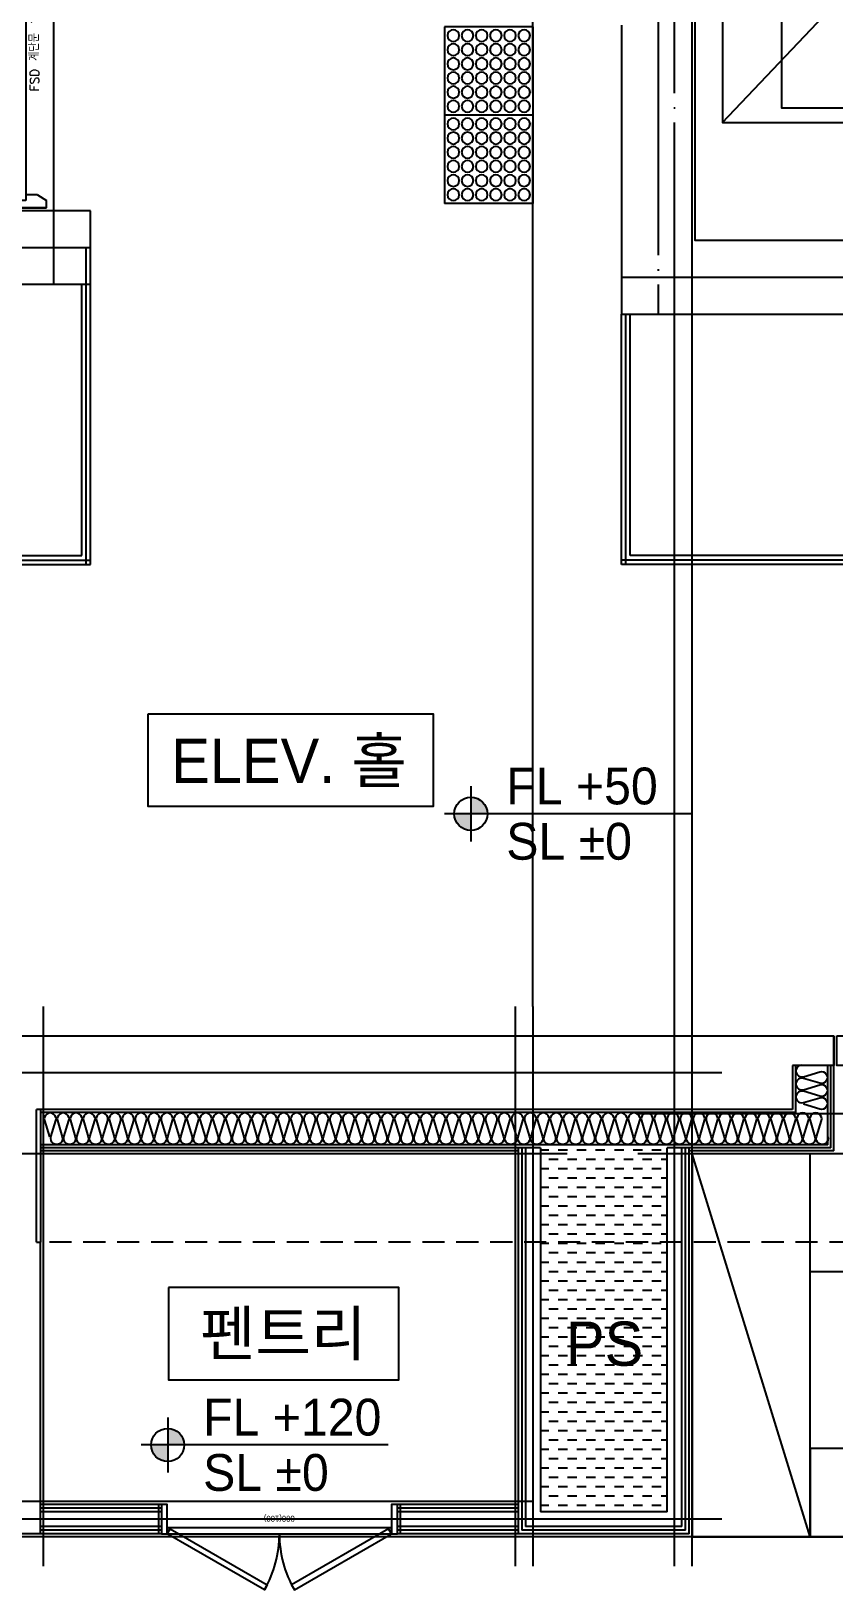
# Model space of a CAD drawing. Header units: millimetres. Extents: x -24416 to 92204, y -190080 to 23760.
# Drawn here: x 19229 to 21951, y -117061 to -111771 of the extents above; entities that cross this region are included whole.
import ezdxf
from ezdxf.enums import TextEntityAlignment as Align
from ezdxf.xclip import XClip

# ---------------------------------------------------------------- set-up
doc = ezdxf.new("R2010")
doc.units = ezdxf.units.MM
doc.header["$LTSCALE"] = 50
doc.header["$XCLIPFRAME"] = 0
for name, pattern in [('AUDIT_D_220706163347-0', [0]), ('CEN', [62, 60, -1, 0, -1]), ('HID', [2.3, 1.5, -0.8])]:
    doc.linetypes.add(name, pattern=pattern)
doc.layers.get('defpoints').update_dxf_attribs({"color": 139})
for name, color, linetype in [('A-SOL252', 252, 'Continuous'), ('A-STEEL', 4, 'Continuous'), ('A-레벨', 7, 'AUDIT_D_220706163347-0'), ('A-창호부호', 4, 'Continuous'), ('CEN_CON', 1, 'CEN'), ('CEN_WALL', 12, 'CEN'), ('CONC', 2, 'Continuous'), ('dan1', 7, 'HID'), ('DOOR', 4, 'Continuous'), ('ELEV-ER', 4, 'Continuous'), ('FUR', 4, 'Continuous'), ('INS', 8, 'Continuous'), ('ROM', 7, 'AUDIT_D_220706163347-0'), ('WAL_DRY', 7, 'Continuous'), ('바닥타일', 8, 'Continuous'), ('실명', 3, 'AUDIT_D_220706163347-0'), ('실명박스', 7, 'AUDIT_D_220706163347-0'), ('점형블럭', 252, 'Continuous')]:
    doc.layers.add(name, color=color, linetype=linetype)
for name, color, linetype, plot in [('AA-XXXX-MC', 153, 'AUDIT_D_220706163347-0', False), ('Def-PrintX', 147, 'Continuous', False), ('MC', 135, 'Continuous', False), ('X - 단위세대$0$0_임시', 134, 'Continuous', False)]:
    doc.layers.add(name, color=color, linetype=linetype, plot=plot)
doc.styles.add('HAUD01', font='Dotum.ttf')
doc.styles.add('HAUD02', font='Dotum.ttf', dxfattribs={"width": 0.8})
doc.styles.get("Standard").update_dxf_attribs({"font": 'txt', "bigfont": 'whgtxt.shx'})
doc.styles.add('맑은고딕', font='malgun.ttf', dxfattribs={"width": 0.9})

# ---------------------------------------------------------------- blocks, each defined once
blk = doc.blocks.new('FSD 계단문 1100')
at = {"layer": 'DOOR'}
for p, q in [((25, 100), (25, 1150)), ((0, 100), (0, 0)), ((25, 100), (0, 100)), ((0, 0), (0, 100)), ((55, 100), (25, 100)), ((25, 70), (25, 100)), ((45, 70), (25, 70)), ((45, 30), (45, 70)), ((1075, 70), (1055, 70)), ((1055, 70), (1055, 30)), ((1100, 100), (1075, 100)), ((1075, 100), (1075, 70)), ((1100, 0), (1100, 100)), ((0, 0), (25, 0)), ((45, 30), (25, 0)), ((1055, 30), (1075, 0)), ((1075, 0), (1100, 0))]:
    blk.add_line(p, q, dxfattribs=at)
at = {"layer": 'DOOR', "color": 8}
for p, q in [((1055, 70), (45, 70)), ((1075, 100), (55, 100))]:
    blk.add_line(p, q, dxfattribs=at)
at = {"layer": 'DOOR'}
blk.add_lwpolyline([(55, 100), (55, 1150), (25, 1150)], dxfattribs=at)
at = {"layer": 'DOOR', "color": 8}
blk.add_arc((23.3, 98.3), 1051.7, 0.0932, 89.9068, dxfattribs=at)
at = {"layer": 'Def-PrintX'}
blk.add_text('FSD 계단문 1100', height=30, dxfattribs=at).set_placement((560, 43.8), align=Align.MIDDLE)
blk = doc.blocks.new('ELE_17(비진입)')
at = {"layer": 'CONC', "extrusion": (0, 0, -1)}
for p, q in [((-570, -991.6), (-570, -1041.6)), ((570, -991.6), (570, -1041.6))]:
    blk.add_line(p, q, dxfattribs=at)
at = {"layer": 'defpoints'}
blk.add_lwpolyline([(-1350, 1558.4), (1350, 1558.4), (1350, -991.6), (-1350, -991.6)], close=True, dxfattribs=at)
at = {"layer": 'ELEV-ER', "color": 1, "extrusion": (0, 0, -1)}
for p, q in [((0, 1229.9), (0, -1227.1)), ((700, 1038.6), (-700, 1038.5)), ((-1150, 0), (1150, 0))]:
    blk.add_line(p, q, dxfattribs=at)
at = {"layer": 'ELEV-ER', "extrusion": (0, 0, -1)}
for p, q in [((-500, 1113.5), (500, 1113.6)), ((-500, 963.5), (-500, 1113.5)), ((500, 1113.6), (500, 963.6)), ((-550, 1013.5), (-550, 1063.5)), ((-550, 1013.5), (-550, 1063.5)), ((-475, 1063.5), (-525, 1063.5)), ((-525, 1063.5), (-525, 1013.5)), ((-475, 1063.5), (-525, 1063.5)), ((-525, 1063.5), (-525, 1013.5)), ((-475, 1013.5), (-475, 1063.5)), ((-475, 1013.5), (-475, 1063.5)), ((475, 1013.6), (475, 1063.6)), ((475, 1063.6), (525, 1063.6)), ((525, 1063.6), (525, 1013.6)), ((550, 1013.6), (550, 1063.6)), ((-525, 1013.5), (-475, 1013.5)), ((-525, 1013.5), (-475, 1013.5)), ((525, 1013.6), (475, 1013.6)), ((500, 963.6), (-500, 963.5)), ((-950, -898.6), (900, 851.4)), ((950, -898.6), (-900, 851.4)), ((-1105, 50), (-1105, -50)), ((-1005, 50), (-1005, -50)), ((1005, 50), (1005, -50)), ((1105, 50), (1105, -50)), ((-560, -818.7), (-560, -698.7)), ((-500, -698.7), (-500, -818.7)), ((500, -818.6), (500, -698.6)), ((560, -698.6), (560, -818.6)), ((-560.1, -818.6), (-500.1, -818.6)), ((-500, -818.7), (-560, -818.7)), ((560, -818.6), (500, -818.6)), ((-570, -991.6), (-545, -991.6)), ((-515, -991.6), (515, -991.6)), ((545, -991.6), (570, -991.6)), ((-570, -1041.6), (-555, -1041.6)), ((-515, -1041.6), (515, -1041.6)), ((555, -1041.6), (570, -1041.6))]:
    blk.add_line(p, q, dxfattribs=at)
for points in [[(950, 901.4), (950, -898.6), (-950, -898.6), (-950, 901.4)], [(542, -994.6), (518, -994.6), (518, -1038.6), (542, -1038.6), (542, -1026.6), (545, -1026.6), (545, -1041.6), (515, -1041.6), (515, -991.6), (545, -991.6), (545, -1006.6), (542, -1006.6)], [(-542, -994.6), (-518, -994.6), (-518, -1038.6), (-542, -1038.6), (-542, -1026.6), (-545, -1026.6), (-545, -1041.6), (-515, -1041.6), (-515, -991.6), (-545, -991.6), (-545, -1006.6), (-542, -1006.6)]]:
    blk.add_lwpolyline(points, close=True, dxfattribs=at)
blk.add_lwpolyline([(-500, -698.6), (-900, -698.6), (-900, 851.4), (900, 851.4), (900, -698.6), (500, -698.7)], dxfattribs=at)
at = {"layer": 'ELEV-ER'}
for points in [[(-550, -875.7), (550, -875.7), (550, -835.7), (-550, -835.7)], [(-550, -960.7), (550, -960.7), (550, -920.7), (-550, -920.7)], [(-555, -1041.6), (-545, -1041.6), (-545, -1031.6), (-555, -1031.6)], [(555, -1041.6), (545, -1041.6), (545, -1031.6), (555, -1031.6)]]:
    blk.add_lwpolyline(points, close=True, dxfattribs=at)
at = {"layer": 'defpoints', "extrusion": (0, 0, -1), "style": '맑은고딕', "text_generation_flag": 2, "width": 0.6}
blk.add_text('ELEV-18인승', height=150, dxfattribs=at).set_placement((0, 801.3), align=Align.TOP_CENTER)
blk = doc.blocks.new('점형블럭 300x300')
at = {"layer": '점형블럭'}
for p, q in [((-150, 150), (-150, -150)), ((150, 150), (-150, 150)), ((150, 150), (150, -150)), ((150, -150), (-150, -150))]:
    blk.add_line(p, q, dxfattribs=at)
for centre in [(-120, 120), (-72, 120), (-24, 120), (24, 120), (72, 120), (120, 120), (-120, 72), (-72, 72), (-24, 72), (24, 72), (72, 72), (120, 72), (-120, 24), (-72, 24), (-24, 24), (24, 24), (72, 24), (120, 24), (-120, -24), (-120, -72), (-72, -24), (-72, -72), (-24, -24), (-24, -72), (24, -24), (24, -72), (72, -24), (72, -72), (120, -24), (120, -72), (-120, -120), (-72, -120), (-24, -120), (24, -120), (72, -120), (120, -120)]:
    blk.add_circle(centre, 20, dxfattribs=at)
blk = doc.blocks.new('CO-102-28F', base_point=(243441.5, -43595.4))
at = {"layer": 'A-STEEL'}
for p, q in [((249381.5, -41965.4), (249381.5, -41045.4)), ((249411.5, -41995.4), (249411.5, -41045.4)), ((251211.5, -41995.4), (251211.5, -41145.4)), ((251241.5, -41965.4), (251241.5, -41145.4)), ((244221.5, -41965.4), (249381.5, -41965.4)), ((244221.5, -41995.4), (249411.5, -41995.4)), ((254011.5, -41995.4), (251211.5, -41995.4)), ((254011.5, -41965.4), (251241.5, -41965.4))]:
    blk.add_line(p, q, dxfattribs=at)
at = {"layer": 'CEN_CON'}
for p, q in [((249286.5, -41045.4), (249286.5, -37945.4)), ((251336.5, -37945.4), (251336.5, -41145.4)), ((249411.5, -40920.4), (243971.5, -40920.4)), ((249396.5, -41995.4), (249396.5, -40920.4)), ((251211.5, -41020.4), (254261.5, -41020.4)), ((251226.5, -41995.4), (251226.5, -41145.4)), ((244221.5, -41980.4), (249411.5, -41980.4)), ((254011.5, -41980.4), (251211.5, -41980.4))]:
    blk.add_line(p, q, dxfattribs=at)
at = {"layer": 'CONC', "color": 2}
for p, q in [((251461.5, -40895.4), (251461.5, -40115.4)), ((251211.5, -40165.4), (251211.5, -41145.4)), ((249411.5, -40795.4), (244221.5, -40795.4)), ((249411.5, -41045.4), (249411.5, -40795.4)), ((254011.5, -40895.4), (251461.5, -40895.4)), ((249411.5, -41045.4), (244221.5, -41045.4)), ((251211.5, -41145.4), (254011.5, -41145.4))]:
    blk.add_line(p, q, dxfattribs=at)
at = {"rotation": 270}
blk.add_blockref('ELE_17(비진입)', (252453.1, -39545.4), dxfattribs=at)
at = {"layer": 'DOOR', "rotation": 90}
blk.add_blockref('FSD 계단문 1100', (249261.5, -40785.4), dxfattribs=at)
at = {"layer": '점형블럭', "extrusion": (0, 0, -1), "zscale": -1, "rotation": 90}
for p in [(-250761.5, -40320.4), (-250761.5, -40620.4)]:
    blk.add_blockref('점형블럭 300x300', p, dxfattribs=at)
blk = doc.blocks.new('insul1')
blk.add_lwpolyline([(0, 0.25, 1.344031), (0.35, 0.25), (0.2, 0.75, -1.344031), (0.55, 0.75), (0.4, 0.25)], format="xyb")
blk = doc.blocks.new('DOOR-800(100)')
at = {"layer": 'DOOR'}
for points in [[(359.1, 272.7), (349.1, 290), (20, 100), (30, 82.7)], [(440.9, 272.7), (450.9, 290), (780, 100), (770, 82.7)], [(20, 100), (0, 100), (0, 0), (20, 0)], [(780, 80), (780, 100), (20, 100), (20, 80)], [(800, 100), (780, 100), (780, 0), (800, 0)]]:
    blk.add_lwpolyline(points, close=True, dxfattribs=at)
for centre, start, end in [((20, 100), 0, 30), ((780, 100), 150, 180)]:
    blk.add_arc(centre, 380, start, end, dxfattribs=at)
at = {"layer": 'X - 단위세대$0$0_임시'}
for p, q in [((-10, 0), (-10, 100)), ((810, 0), (810, 100))]:
    blk.add_line(p, q, dxfattribs=at)
at = {"layer": 'X - 단위세대$0$0_임시', "style": 'HAUD02'}
blk.add_text('800(100)', height=20, dxfattribs=at).set_placement((400.3, 46.2), align=Align.MIDDLE)
blk = doc.blocks.new('FSD-1100(100)')
at = {"layer": 'DOOR'}
for p, q in [((30, 100), (1070, 100)), ((45, 60), (1055, 60)), ((45, 0), (1055, 0))]:
    blk.add_line(p, q, dxfattribs=at)
blk.add_lwpolyline([(30, 100), (30, 1140), (60, 1140), (60, 100), (30, 100)], dxfattribs=at)
for points in [[(0, 100), (30, 100), (30, 60), (45, 60), (45, 0), (0, 0)], [(1100, 100), (1070, 100), (1070, 60), (1055, 60), (1055, 0), (1100, 0)]]:
    blk.add_lwpolyline(points, close=True, dxfattribs=at)
blk.add_arc((30, 100), 1040, 0, 90, dxfattribs=at)
at = {"layer": 'X - 단위세대$0$0_임시'}
for p, q in [((-10, 0), (-10, 100)), ((1110, 0), (1110, 100))]:
    blk.add_line(p, q, dxfattribs=at)
at = {"layer": 'X - 단위세대$0$0_임시', "style": 'HAUD02'}
blk.add_text('1100(100)', height=20, dxfattribs=at).set_placement((497.5, 32.2), align=Align.MIDDLE)
blk = doc.blocks.new('U-121A(기본)', base_point=(-97042.6, -98978.4))
at = {"layer": 'A-SOL252'}
h = blk.add_hatch(dxfattribs=at)
h.set_pattern_fill('DASH', color=256, scale=10, style=0)
h.set_pattern_definition([(0, (-421610.833, 49754.96), (31.75, 31.75), [31.75, -31.75])])
h.paths.add_polyline_path([(-109252.6, -93668.4), (-108822.6, -93668.4), (-108822.6, -92423.4), (-109252.6, -92423.4)])
at = {"layer": 'CEN_CON'}
for p, q in [((-108637.6, -92178.4), (-111072.6, -92178.4)), ((-104897.6, -92318.4), (-108922.6, -92318.4))]:
    blk.add_line(p, q, dxfattribs=at)
at = {"layer": 'CEN_WALL'}
for p, q in [((-109277.6, -91953.4), (-109277.6, -93853.4)), ((-108797.6, -93853.4), (-108797.6, -91953.4)), ((-108637.6, -93693.4), (-111072.6, -93693.4))]:
    blk.add_line(p, q, dxfattribs=at)
at = {"layer": 'CONC'}
for p, q in [((-116747.6, -92053.4), (-108257.6, -92053.4)), ((-108257.6, -92053.4), (-108257.6, -92153.4)), ((-108257.6, -92153.4), (-108397.6, -92153.4)), ((-108397.6, -92153.4), (-108397.6, -92303.4)), ((-108397.6, -92303.4), (-110960.6, -92303.4)), ((-110960.6, -92753.4), (-110960.6, -92303.4)), ((-110960.6, -92753.4), (-110947.6, -92753.4)), ((-110947.6, -93743.4), (-110947.6, -92753.4)), ((-110947.6, -93743.4), (-111072.6, -93743.4))]:
    blk.add_line(p, q, dxfattribs=at)
at = {"layer": 'dan1'}
blk.add_lwpolyline([(-105207.6, -92753.4), (-110947.6, -92753.4)], dxfattribs=at)
at = {"layer": 'FUR'}
blk.add_lwpolyline([(-108337.6, -93753.4), (-108337.6, -92453.4), (-108737.6, -92453.4), (-108737.6, -93753.4), (-108337.6, -93753.4), (-108737.6, -92453.4)], dxfattribs=at)
blk.add_lwpolyline([(-107137.6, -93453.4), (-108337.6, -93453.4), (-108337.6, -93753.4), (-107137.6, -93753.4)], close=True, dxfattribs=at)
at = {"layer": 'INS'}
for p, q in [((-108387.6, -92153.4), (-108387.6, -92313.4)), ((-108277.6, -92423.4), (-108277.6, -92153.4)), ((-110947.6, -92303.4), (-110947.6, -92753.4)), ((-108387.6, -92313.4), (-110947.6, -92313.4)), ((-108277.6, -92423.4), (-110947.6, -92423.4))]:
    blk.add_line(p, q, dxfattribs=at)
at = {"layer": 'MC'}
for p, q in [((-110937.6, -93853.4), (-110937.6, -91953.4)), ((-109337.6, -91953.4), (-109337.6, -93853.4)), ((-108737.6, -93853.4), (-108737.6, -91953.4)), ((-109161.6, -92453.4), (-111072.6, -92453.4)), ((-104897.6, -92453.4), (-108922.6, -92453.4)), ((-109277.6, -93633.4), (-111072.6, -93633.4)), ((-104897.6, -93753.4), (-111072.6, -93753.4))]:
    blk.add_line(p, q, dxfattribs=at)
at = {"layer": 'WAL_DRY'}
for p, q in [((-108267.6, -92433.4), (-108267.6, -92153.4)), ((-108257.6, -92443.4), (-108257.6, -92153.4)), ((-109327.6, -92433.4), (-110947.6, -92433.4)), ((-109327.6, -92443.4), (-110947.6, -92443.4)), ((-109252.6, -92433.4), (-109327.6, -92433.4)), ((-109327.6, -92433.4), (-109327.6, -93743.4)), ((-109315.1, -92433.4), (-109315.1, -93730.9)), ((-109302.6, -92433.4), (-109302.6, -93718.4)), ((-109252.6, -92433.4), (-109252.6, -93668.4)), ((-108747.6, -92433.4), (-108822.6, -92433.4)), ((-108822.6, -93668.4), (-108822.6, -92433.4)), ((-108772.6, -93718.4), (-108772.6, -92433.4)), ((-108760.1, -93730.9), (-108760.1, -92433.4)), ((-108747.6, -93743.4), (-108747.6, -92433.4)), ((-108267.6, -92433.4), (-108747.6, -92433.4)), ((-108257.6, -92443.4), (-108747.6, -92443.4)), ((-110537.6, -93643.4), (-110947.6, -93643.4)), ((-110537.6, -93655.9), (-110947.6, -93655.9)), ((-110537.6, -93668.4), (-110947.6, -93668.4)), ((-109327.6, -93643.4), (-109737.6, -93643.4)), ((-109327.6, -93655.9), (-109737.6, -93655.9)), ((-109327.6, -93668.4), (-109737.6, -93668.4)), ((-108822.6, -93668.4), (-109252.6, -93668.4)), ((-110537.6, -93718.4), (-110947.6, -93718.4)), ((-110537.6, -93730.9), (-110947.6, -93730.9)), ((-109327.6, -93718.4), (-109737.6, -93718.4)), ((-109327.6, -93730.9), (-109737.6, -93730.9)), ((-108760.1, -93730.9), (-109315.1, -93730.9)), ((-108772.6, -93718.4), (-109302.6, -93718.4)), ((-110537.6, -93743.4), (-110947.6, -93743.4)), ((-109327.6, -93743.4), (-109737.6, -93743.4)), ((-108747.6, -93743.4), (-109327.6, -93743.4))]:
    blk.add_line(p, q, dxfattribs=at)
at = {"layer": '바닥타일'}
blk.add_line((-108337.6, -92853.4), (-107127.6, -92853.4), dxfattribs=at)
at = {"layer": 'DOOR', "extrusion": (0, 0, -1), "zscale": -1}
blk.add_blockref('FSD-1100(100)', (107147.6, -92153.4), dxfattribs=at)
at = {"layer": 'DOOR', "rotation": 180}
blk.add_blockref('DOOR-800(100)', (-109737.6, -93643.4), dxfattribs=at)
at = {"layer": 'INS', "xscale": 110, "yscale": 110, "zscale": 110, "rotation": 270, "row_count": 1, "column_count": 3, "row_spacing": 0, "column_spacing": 44.00000000000001}
blk.add_blockref('insul1', (-108387.6, -92153.4), dxfattribs=at)
at = {"layer": 'INS', "xscale": -110, "yscale": 110, "zscale": 110, "row_count": 1, "column_count": 60, "row_spacing": 0, "column_spacing": -44}
blk.add_blockref('insul1', (-108277.6, -92423.4), dxfattribs=at)
blk = doc.blocks.new('A$Cb33ca4a3')
at = {"layer": 'A-레벨'}
h = blk.add_hatch(color=256, dxfattribs=at)
h.paths.add_polyline_path([(20720, -138243.3), (20720, -138187), (20663.7, -138187, 0.414214)])
h.paths.add_polyline_path([(20720, -138130.8), (20720, -138187), (20776.2, -138187, 0.414214)])
h = blk.add_hatch(color=256, dxfattribs=at)
h.paths.add_polyline_path([(19691.9, -140385.5), (19691.9, -140329.2), (19635.7, -140329.2, 0.414214)])
h.paths.add_polyline_path([(19691.9, -140273), (19691.9, -140329.2), (19748.2, -140329.2, 0.414214)])
for p, q in [((20720, -138093.3), (20720, -138280.8)), ((21467.1, -138187), (20630, -138187)), ((19691.9, -140235.5), (19691.9, -140423)), ((20439, -140329.2), (19601.9, -140329.2))]:
    blk.add_line(p, q, dxfattribs=at)
for centre in [(20720, -138187), (19691.9, -140329.2)]:
    blk.add_circle(centre, 56.2, dxfattribs=at)
at = {"layer": 'A-레벨', "color": 4, "style": 'HAUD01'}
for s, p in [('FL +50', (20840, -138155.1)), ('SL %%P0', (20840, -138342.8)), ('FL +120', (19812, -140297.3)), ('SL %%P0', (19812, -140485))]:
    blk.add_text(s, height=125, dxfattribs=at).set_placement(p)

msp = doc.modelspace()

# ---------------------------------------------------------------- linework, layer by layer
at = {"layer": 'AA-XXXX-MC'}
msp.add_line((21470.6, -115080.9), (21470.6, -109030.9), dxfattribs=at)
at = {"layer": 'CEN_CON'}
for p, q in [((20930.6, -115080.9), (20930.6, -109030.9)), ((21410.6, -115080.9), (21410.6, -109030.9))]:
    msp.add_line(p, q, dxfattribs=at)
at = {"layer": '실명박스'}
for points in [[(19624.3, -114088.8), (19624.3, -114401.3), (20593.4, -114401.3), (20593.4, -114088.8)], [(19694.3, -116035.1), (19694.3, -116347.6), (20476, -116347.6), (20476, -116035.1)]]:
    msp.add_lwpolyline(points, close=True, dxfattribs=at)

# ---------------------------------------------------------------- block references
ref = msp.add_blockref('CO-102-28F', (13460.6, -115180.9))
XClip(ref).set_block_clipping_path([(234481.4609298486, -50820.4314148595), (264347.0232776302, -37445.4314148611)])
msp.add_blockref('U-121A(기본)', (33165.6, -122105.9))
at = {"layer": 'A-창호부호'}
msp.add_blockref('A$Cb33ca4a3', (0, 23760), dxfattribs=at)

# ---------------------------------------------------------------- texts
at = {"layer": 'ROM', "color": 3, "style": 'HAUD01'}
msp.add_text('PS', height=150, dxfattribs=at).set_placement((21173.4, -116225.2), align=Align.MIDDLE)
at = {"layer": '실명', "style": 'HAUD01'}
for s, p in [('ELEV. 홀', (20103.4, -114242.8)), ('펜트리', (20083.7, -116189.1))]:
    msp.add_text(s, height=150, dxfattribs=at).set_placement(p, align=Align.MIDDLE)

doc.saveas('drawing.dxf')
